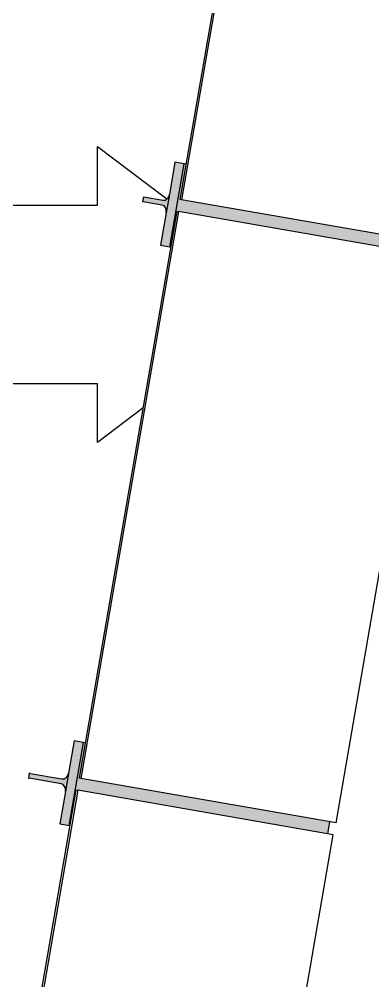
# Model space of a CAD drawing. Header units: metres. Extents: x -1164 to -1017, y 3 to 563.
# Drawn here: x -1068.401 to -1067.679, y 540.677 to 542.641 of the extents above; entities that cross this region are included whole.
import ezdxf

# ---------------------------------------------------------------- set-up
doc = ezdxf.new("R2010")
doc.units = ezdxf.units.M
doc.layers.add('A-GENM', color=7, linetype='Continuous', lineweight=35)

# ---------------------------------------------------------------- blocks, each defined once
blk = doc.blocks.new('T2DPAA-T2D-C3S-SD-M2D-100020_250_dwg-40816774-DRG 2873021 - motorway level drainage')
at = {"color": 253, "lineweight": 25, "true_color": 0xa3a3a3, "flags": 128}
blk.add_lwpolyline([(89.5354, -424.2589), (89.4432, -424.1867), (89.5588, -424.156), (89.4811, -423.8638), (89.8344, -423.7699), (89.9121, -424.0621), (90.0276, -424.0314), (89.9605, -424.1961)], dxfattribs=at)
blk = doc.blocks.new('T2DPAA-T2D-PWC-SD-M2D-100001_ProposedDrainage_rvt-2-DRG 2873021 - motorway level drainage')
at = {"color": 253, "lineweight": 25, "true_color": 0xa3a3a3, "rotation": 75.11694444444437}
blk.add_blockref('T2DPAA-T2D-C3S-SD-M2D-100020_250_dwg-40816774-DRG 2873021 - motorway level drainage', (-1569.5164, 564.2847), dxfattribs=at)
blk = doc.blocks.new('BR08_SCREEN_PANEL - NORTH PANEL-5584288-DRG 2873021 - motorway level drainage')
at = {"layer": 'A-GENM', "color": 254, "lineweight": 25, "true_color": 0xd4d4d4}
for p, q in [((-1136.83, 539.9082), (-1136.6304, 541.0662)), ((-1136.6275, 541.0657), (-1136.8271, 539.9077)), ((-1136.6304, 541.0662), (-1136.6275, 541.0657)), ((-1136.1057, 540.9748), (-1136.6275, 541.0657)), ((-1136.3054, 539.8168), (-1136.1057, 540.9748))]:
    blk.add_line(p, q, dxfattribs=at)
blk = doc.blocks.new('BR08_SCREEN_PANEL - NORTH PANEL-5584289-DRG 2873021 - motorway level drainage')
at = {"layer": 'A-GENM', "color": 254, "lineweight": 25, "true_color": 0xd4d4d4}
for p, q in [((-1136.6241, 541.0904), (-1136.4245, 542.2483)), ((-1136.4216, 542.2478), (-1136.6212, 541.0899)), ((-1136.4245, 542.2483), (-1136.4216, 542.2478)), ((-1135.8998, 542.1569), (-1136.4216, 542.2478)), ((-1136.0994, 540.999), (-1135.8998, 542.1569)), ((-1136.6212, 541.0899), (-1136.6241, 541.0904)), ((-1136.0994, 540.999), (-1136.6212, 541.0899))]:
    blk.add_line(p, q, dxfattribs=at)
blk = doc.blocks.new('BR08_SCREEN_PANEL - NORTH PANEL-5584290-DRG 2873021 - motorway level drainage')
at = {"layer": 'A-GENM', "color": 254, "lineweight": 25, "true_color": 0xd4d4d4}
for p, q in [((-1136.4181, 542.2725), (-1136.2185, 543.4304)), ((-1136.2156, 543.4299), (-1136.4152, 542.272)), ((-1136.4152, 542.272), (-1136.4181, 542.2725)), ((-1135.8935, 542.1811), (-1136.4152, 542.272))]:
    blk.add_line(p, q, dxfattribs=at)
blk = doc.blocks.new('BR08_GEN_POST_0 - 360UB_BASE-TRANS-5584172-DRG 2873021 - motorway level drainage')
at = {"layer": 'A-GENM', "lineweight": 25, "true_color": 0xcbc2be}
for points in [[(-0.019, 0.5432), (0.0136, 0.5441), (0.0077, 0.5479), (0.0059, 0.5505), (0.005, 0.5545), (0.005, 0.6206), (-0.005, 0.6206), (-0.0061, 0.5502), (-0.0091, 0.5465), (-0.0136, 0.5441), (-0.0168, 0.5434)], [(-0.005, 0.6206), (0.005, 0.6217), (0.0044, 0.6222), (-0.005, 0.6217)], [(-0.086, 0.5239), (0.086, 0.5239), (0.086, 0.5432), (-0.086, 0.5432), (-0.086, 0.5315)], [(-0.0125, 0), (0.0125, 0), (0.0125, 0.5196), (0.086, 0.5197), (0.086, 0.5239), (-0.086, 0.5239), (-0.086, 0.5216), (-0.0125, 0.5217), (-0.0125, 0.1302)]]:
    blk.add_hatch(color=9, dxfattribs=at).paths.add_polyline_path(points)
at = {"layer": 'A-GENM', "color": 254, "lineweight": 25, "true_color": 0xd4d4d4}
for p, q in [((0.005, 0.6223), (-0.005, 0.6223)), ((-0.005, 0.6222), (-0.005, 0.6206)), ((-0.005, 0.5545), (-0.005, 0.6206)), ((0.005, 0.6206), (0.005, 0.6222)), ((0.005, 0.6206), (0.005, 0.5545)), ((-0.019, 0.5432), (-0.086, 0.5432)), ((-0.086, 0.5432), (-0.086, 0.5239)), ((0.019, 0.5432), (-0.019, 0.5432)), ((0.086, 0.5432), (0.019, 0.5432)), ((0.086, 0.5239), (0.086, 0.5432)), ((-0.086, 0.5239), (0.086, 0.5239)), ((-0.086, 0.5239), (-0.086, 0.5216)), ((0.086, 0.5197), (0.086, 0.5239)), ((-0.0125, 0), (0.0125, 0)), ((-0.0125, 0), (0.0125, 0))]:
    blk.add_line(p, q, dxfattribs=at)
at = {"layer": 'A-GENM', "color": 254, "lineweight": 25, "true_color": 0xd4d4d4, "flags": 128}
for points in [[(-0.019, 0.5432), (-0.0163, 0.5434), (-0.0136, 0.5441), (-0.0112, 0.5451), (-0.0091, 0.5465), (-0.0074, 0.5482), (-0.0061, 0.5502), (-0.0053, 0.5523), (-0.005, 0.5545)], [(0.005, 0.5545), (0.0053, 0.5523), (0.0061, 0.5502), (0.0074, 0.5482), (0.0091, 0.5465), (0.0112, 0.5451), (0.0136, 0.5441), (0.0163, 0.5434), (0.019, 0.5432)]]:
    blk.add_lwpolyline(points, dxfattribs=at)
blk = doc.blocks.new('BR08_GEN_POST_0 - 360UB_BASE-TRANS-5758542-DRG 2873021 - motorway level drainage')
at = {"layer": 'A-GENM', "lineweight": 25, "true_color": 0xcbc2be}
for points in [[(-0.019, 0.5432), (0.0136, 0.544), (0.0077, 0.5477), (0.0059, 0.5503), (0.005, 0.5558), (0.005, 0.5937), (-0.005, 0.5937), (-0.0061, 0.5499), (-0.0091, 0.5464), (-0.0136, 0.544), (-0.0168, 0.5434)], [(-0.086, 0.5239), (0.086, 0.5239), (0.086, 0.5432), (-0.086, 0.5432), (-0.086, 0.5315)], [(-0.0125, 0), (0.0125, 0), (0.0125, 0.5196), (0.086, 0.5197), (0.086, 0.5239), (-0.086, 0.5239), (-0.086, 0.5216), (-0.0125, 0.5217), (-0.0125, 0.1192)]]:
    blk.add_hatch(color=9, dxfattribs=at).paths.add_polyline_path(points)
at = {"layer": 'A-GENM', "color": 254, "lineweight": 25, "true_color": 0xd4d4d4}
for p, q in [((-0.005, 0.5541), (-0.005, 0.5937)), ((-0.005, 0.5937), (0.005, 0.5937)), ((0.005, 0.5937), (0.005, 0.5541)), ((-0.019, 0.5432), (-0.086, 0.5432)), ((-0.086, 0.5432), (-0.086, 0.5239)), ((0.019, 0.5432), (-0.019, 0.5432)), ((0.086, 0.5432), (0.019, 0.5432)), ((0.086, 0.5239), (0.086, 0.5432)), ((-0.086, 0.5239), (0.086, 0.5239)), ((-0.086, 0.5239), (-0.086, 0.5216)), ((0.086, 0.5197), (0.086, 0.5239)), ((-0.0125, 0), (0.0125, 0)), ((-0.0125, 0), (0.0125, 0))]:
    blk.add_line(p, q, dxfattribs=at)
at = {"layer": 'A-GENM', "color": 254, "lineweight": 25, "true_color": 0xd4d4d4, "flags": 128}
for points in [[(-0.019, 0.5432), (-0.0163, 0.5434), (-0.0136, 0.544), (-0.0112, 0.545), (-0.0091, 0.5464), (-0.0074, 0.548), (-0.0061, 0.5499), (-0.0053, 0.552), (-0.005, 0.5541)], [(0.005, 0.5541), (0.0053, 0.552), (0.0061, 0.5499), (0.0074, 0.548), (0.0091, 0.5464), (0.0112, 0.545), (0.0136, 0.544), (0.0163, 0.5434), (0.019, 0.5432)]]:
    blk.add_lwpolyline(points, dxfattribs=at)

msp = doc.modelspace()

# ---------------------------------------------------------------- block references
at = {"lineweight": 5}
msp.add_blockref('T2DPAA-T2D-PWC-SD-M2D-100001_ProposedDrainage_rvt-2-DRG 2873021 - motorway level drainage', (68.3458246, 0), dxfattribs=at)
at = {"layer": 'A-GENM', "color": 254, "lineweight": 25, "true_color": 0xd4d4d4}
for name in ['BR08_SCREEN_PANEL - NORTH PANEL-5584290-DRG 2873021 - motorway level drainage', 'BR08_SCREEN_PANEL - NORTH PANEL-5584289-DRG 2873021 - motorway level drainage', 'BR08_SCREEN_PANEL - NORTH PANEL-5584288-DRG 2873021 - motorway level drainage']:
    msp.add_blockref(name, (68.3458246, 0), dxfattribs=at)
for name, p, rotation in [('BR08_GEN_POST_0 - 360UB_BASE-TRANS-5758542-DRG 2873021 - motorway level drainage', (-1067.5625528, 542.1710435), 80.11694433938476), ('BR08_GEN_POST_0 - 360UB_BASE-TRANS-5584172-DRG 2873021 - motorway level drainage', (-1067.7685079, 540.9889099), 80.11694433938372)]:
    msp.add_blockref(name, p, dxfattribs=dict(at, rotation=rotation))

doc.saveas('drawing.dxf')
